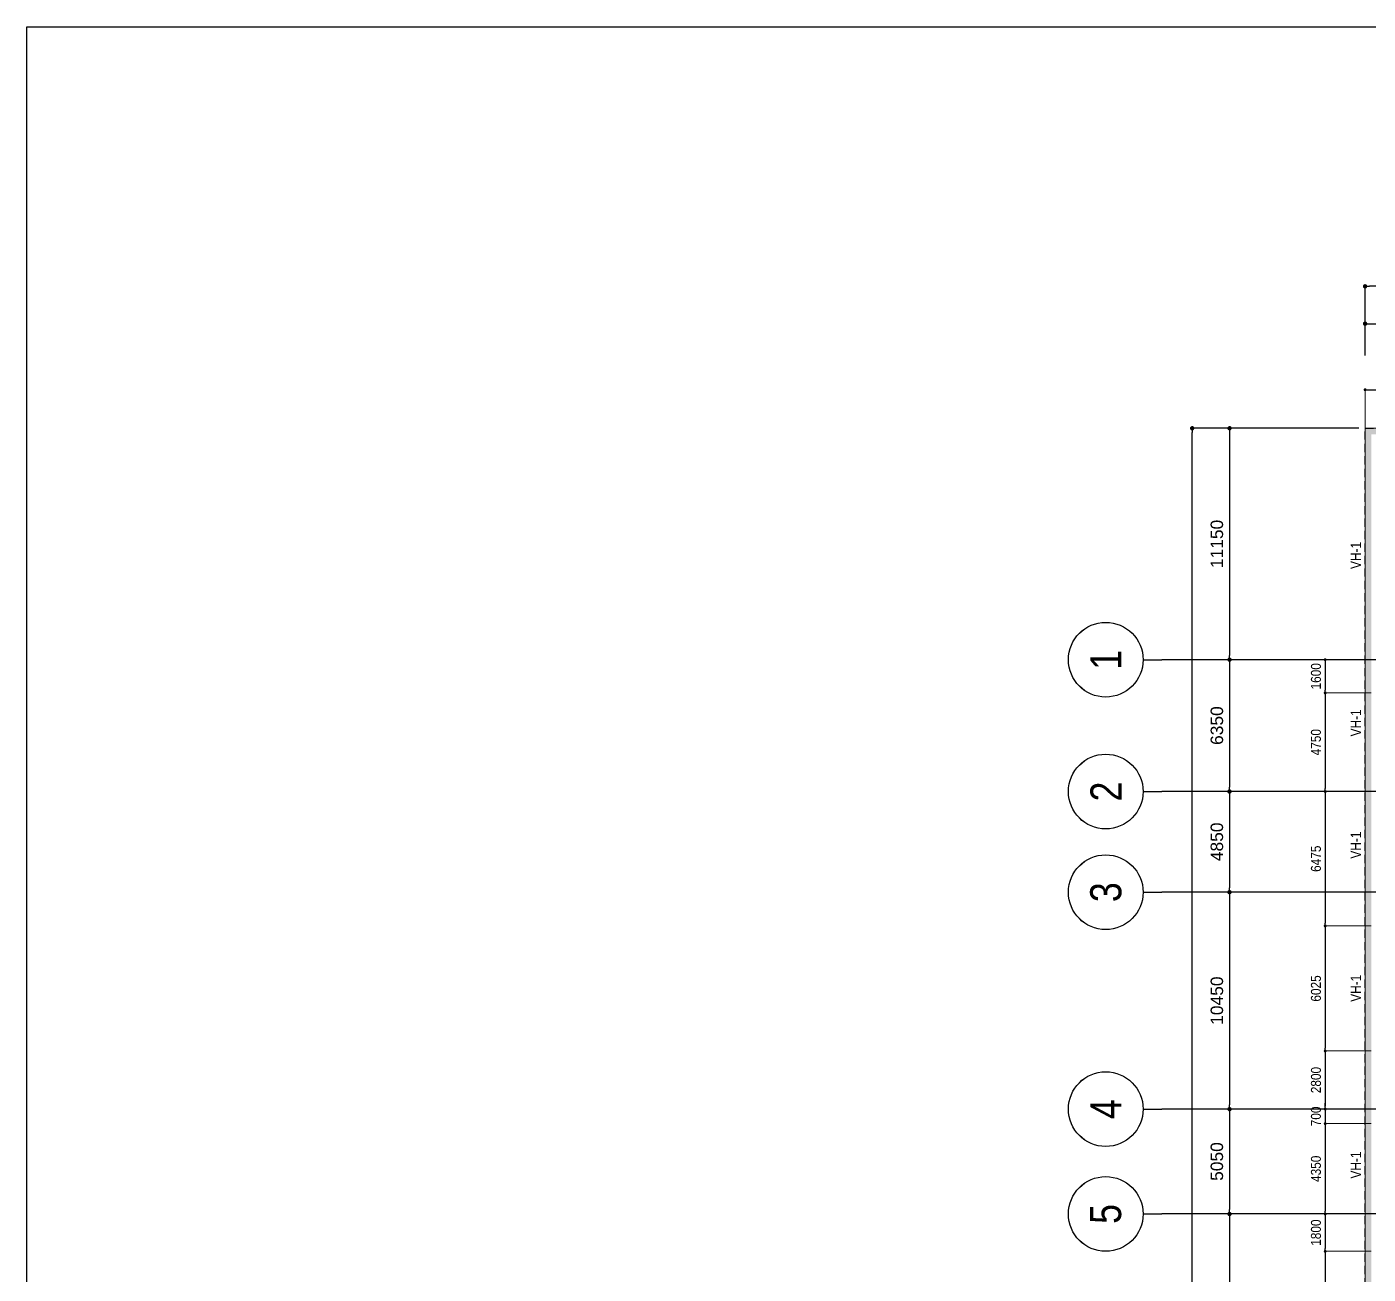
# Model space of a CAD drawing. Header units: millimetres. Extents: x 3718783 to 4027851, y 882487 to 1100782.
# Drawn here: x 3718783 to 3783429, y 1040695 to 1100782 of the extents above; entities that cross this region are included whole.
import ezdxf
from ezdxf.enums import TextEntityAlignment as Align

# ---------------------------------------------------------------- set-up
doc = ezdxf.new("R2010")
doc.units = ezdxf.units.MM
doc.header["$LTSCALE"] = 200
doc.header["$MEASUREMENT"] = 0
for name, pattern in [('CHG_XX_Cot_Ham 1$0$MB_Luoi truc$0$HTT Hidden 21', [3, 2, -1]), ('CHG_XX_Luoi truc$0$MB_Luoi truc$0$Center101', [13, 10, -1, 1, -1]), ('HIDDEN', [0.375, 0.25, -0.125])]:
    doc.linetypes.add(name, pattern=pattern)
doc.layers.get('Defpoints').update_dxf_attribs({"color": 14, "lineweight": 0})
for name, color, linetype, lineweight in [('CHG_XX_Cot_Ham 1$0$Ap0302_PC', 150, 'Continuous', 9), ('CHG_XX_Cot_Ham 1$0$Ap0311_H', 8, 'Continuous', 15), ('CHG_XX_Cot_Ham 1$0$MB_Luoi truc$0$Dim 300', 1, 'Continuous', 5), ('CHG_XX_Damsan_Ham 1$0$DBAO', 3, 'Continuous', 13), ('CHG_XX_Damsan_Ham 1$0$DGIONG', 4, 'Continuous', 13), ('Dim 200', 1, 'Continuous', 5), ('DMo', 254, 'HIDDEN', 9), ('MB_Luoi truc$0$Dim 300', 1, 'Continuous', 5)]:
    doc.layers.add(name, color=color, linetype=linetype, lineweight=lineweight)
for name, color, linetype in [('CHG_XX_Cot_Ham 1$0$MB_Cot ham$0$Concrete Line', 6, 'Continuous'), ('CHG_XX_Cot_Ham 1$0$mb_cot tang 1-3$0$Concrete Line', 6, 'Continuous'), ('CHG_XX_Luoi truc$0$Grid', 34, 'Continuous'), ('CHG_XX_Luoi truc$0$Grid Line', 251, 'CHG_XX_Luoi truc$0$MB_Luoi truc$0$Center101'), ('mb_cot tang 1-3$0$Concrete Line', 6, 'Continuous'), ('TEXT P X', 1, 'Continuous')]:
    doc.layers.add(name, color=color, linetype=linetype)
doc.styles.add('CHG_XX_Cot_Ham 1$0$MB_Luoi truc$0$Arial_C', font='arial.ttf')
doc.styles.add('CHG_XX_Luoi truc$0$MB_Luoi truc$0$Grid A-F$0$VNI-HelveCB', font='VHELVCB_0.TTF')
doc.styles.add('MB_Luoi truc$0$Arial_C', font='arial.ttf', dxfattribs={"width": 0.85})
doc.styles.add('TTP-HelCon', font='VHELVCN_0.TTF')
doc.dimstyles.new('200', dxfattribs={"dimscale": 200, "dimtxt": 2.4, "dimasz": 0.7, "dimexe": 0.0003, "dimexo": 0, "dimgap": 1, "dimtad": 1, "dimdec": 0, "dimzin": 12, "dimdsep": 46, "dimtxsty": 'MB_Luoi truc$0$Arial_C', "dimblk": 'MB_Luoi truc$0$_Dot', "dimcen": 0.5, "dimclrd": 256, "dimclre": 8, "dimclrt": 1, "dimadec": 0, "dimazin": 0, "dimtfac": 1, "dimtdec": 0, "dimtix": 1, "dimtmove": 2, "dimatfit": 3, "dimldrblk": 'MB_Luoi truc$0$HTT Arrow 30', "dimfxl": 1, "dimtolj": 1, "dimtzin": 0, "dimlwe": -1, "dimarcsym": 0})
doc.dimstyles.new('CHG_XX_Cot_Ham 1$0$MB_Luoi truc$0$Dim 300 (A1-A2)', dxfattribs={"dimscale": 300, "dimtxt": 2, "dimasz": 0.7, "dimexe": 0, "dimexo": 1, "dimgap": 1, "dimtad": 1, "dimdec": 0, "dimzin": 12, "dimdsep": 46, "dimtxsty": 'CHG_XX_Cot_Ham 1$0$MB_Luoi truc$0$Arial_C', "dimblk": 'CHG_XX_Cot_Ham 1$0$MB_Luoi truc$0$_Dot', "dimcen": 1, "dimclrd": 256, "dimclre": 256, "dimclrt": 3, "dimadec": 0, "dimazin": 0, "dimtfac": 1, "dimtdec": 0, "dimtix": 1, "dimtmove": 2, "dimatfit": 3, "dimldrblk": 'CHG_XX_Cot_Ham 1$0$MB_Luoi truc$0$HTT Arrow 30', "dimfxl": 1, "dimtolj": 1, "dimtzin": 0, "dimarcsym": 0})

# ---------------------------------------------------------------- blocks, each defined once
blk = doc.blocks.new('*U403')
at = {"layer": 'CHG_XX_Luoi truc$0$Grid', "lineweight": -2}
blk.add_line((0, 441), (0, 438), dxfattribs=at)
blk.add_circle((0, 447), 6, dxfattribs=at)
at = {"layer": 'CHG_XX_Luoi truc$0$Grid Line'}
blk.add_line((0, 0), (0, 438), dxfattribs=at)
at = {"layer": 'CHG_XX_Luoi truc$0$Grid', "lineweight": -2, "style": 'CHG_XX_Luoi truc$0$MB_Luoi truc$0$Grid A-F$0$VNI-HelveCB'}
for tag, p in [('GRIDSUB', (0, 447)), ('GRID', (0, -9))]:
    blk.add_attdef(tag, text='', height=5, dxfattribs=at).set_placement(p, align=Align.MIDDLE)
blk = doc.blocks.new('CHG_XX_Luoi truc')
at = {"layer": 'CHG_XX_Luoi truc$0$Grid'}
ref = blk.add_blockref('*U403', (110703, 152250), dxfattribs=dict(at, xscale=300.0000000000013, yscale=300.0000000000013, zscale=300.0000000000013, rotation=90))
ref.add_attrib('GRIDSUB', '1', dxfattribs={"lineweight": -2, "height": 1500, "rotation": 90, "style": 'CHG_XX_Luoi truc$0$MB_Luoi truc$0$Grid A-F$0$VNI-HelveCB'}).set_placement((-23397, 152250), align=Align.MIDDLE)
ref = blk.add_blockref('*U403', (110703, 145900), dxfattribs=dict(at, xscale=300.0000000000013, yscale=300.0000000000013, zscale=300.0000000000013, rotation=90))
ref.add_attrib('GRIDSUB', '2', dxfattribs={"lineweight": -2, "height": 1500, "rotation": 90, "style": 'CHG_XX_Luoi truc$0$MB_Luoi truc$0$Grid A-F$0$VNI-HelveCB'}).set_placement((-23397, 145900), align=Align.MIDDLE)
ref = blk.add_blockref('*U403', (110703, 141050), dxfattribs=dict(at, xscale=300.0000000000013, yscale=300.0000000000013, zscale=300.0000000000013, rotation=90))
ref.add_attrib('GRIDSUB', '3', dxfattribs={"lineweight": -2, "height": 1500, "rotation": 90, "style": 'CHG_XX_Luoi truc$0$MB_Luoi truc$0$Grid A-F$0$VNI-HelveCB'}).set_placement((-23397, 141050), align=Align.MIDDLE)
ref = blk.add_blockref('*U403', (110703, 130600), dxfattribs=dict(at, xscale=300.0000000000013, yscale=300.0000000000013, zscale=300.0000000000013, rotation=90))
ref.add_attrib('GRIDSUB', '4', dxfattribs={"lineweight": -2, "height": 1500, "rotation": 90, "style": 'CHG_XX_Luoi truc$0$MB_Luoi truc$0$Grid A-F$0$VNI-HelveCB'}).set_placement((-23397, 130600), align=Align.MIDDLE)
ref = blk.add_blockref('*U403', (110703, 125550), dxfattribs=dict(at, xscale=300.0000000000013, yscale=300.0000000000013, zscale=300.0000000000013, rotation=90))
ref.add_attrib('GRIDSUB', '5', dxfattribs={"lineweight": -2, "height": 1500, "rotation": 90, "style": 'CHG_XX_Luoi truc$0$MB_Luoi truc$0$Grid A-F$0$VNI-HelveCB'}).set_placement((-23397, 125550), align=Align.MIDDLE)
blk = doc.blocks.new('CHG_XX_Cot_Ham 1$0$MB_Luoi truc$0$_Dot')
at = {"color": 0, "linetype": 'ByBlock', "lineweight": -2}
blk.add_line((-0.5, 0), (-1, 0), dxfattribs=at)
at = {"color": 0, "linetype": 'ByBlock', "const_width": 0.5}
blk.add_lwpolyline([(-0.25, 0, 1), (0.25, 0, 1)], format="xyb", close=True, dxfattribs=at)
blk = doc.blocks.new('*D393')
at = {"layer": 'CHG_XX_Cot_Ham 1$0$MB_Luoi truc$0$Dim 300', "lineweight": -2, "transparency": 16777216}
for p, q in [((-10900, 166908), (-10900, 168437)), ((-10690, 168437), (-210, 168437)), ((0, 166908), (0, 168437))]:
    blk.add_line(p, q, dxfattribs=at)
at = {"layer": 'Defpoints', "color": 0, "transparency": 16777216}
for p in [(0, 168437), (-10900, 166608), (0, 166608)]:
    blk.add_point(p, dxfattribs=at)
at = {"layer": 'CHG_XX_Cot_Ham 1$0$MB_Luoi truc$0$Dim 300', "lineweight": -2, "transparency": 16777216, "xscale": 210, "yscale": 210, "zscale": 210, "rotation": 180}
blk.add_blockref('CHG_XX_Cot_Ham 1$0$MB_Luoi truc$0$_Dot', (-10900, 168437), dxfattribs=at)
at = {"layer": 'CHG_XX_Cot_Ham 1$0$MB_Luoi truc$0$Dim 300', "lineweight": -2, "transparency": 16777216, "xscale": 210, "yscale": 210, "zscale": 210}
blk.add_blockref('CHG_XX_Cot_Ham 1$0$MB_Luoi truc$0$_Dot', (0, 168437), dxfattribs=at)
at = {"layer": 'CHG_XX_Cot_Ham 1$0$MB_Luoi truc$0$Dim 300', "color": 3, "transparency": 16777216, "insert": (-5450, 169043), "char_height": 600, "attachment_point": 5, "style": 'CHG_XX_Cot_Ham 1$0$MB_Luoi truc$0$Arial_C'}
blk.add_mtext('\\A1;10900', dxfattribs=at)
blk = doc.blocks.new('CHG_XX_Cot_Ham 1$0$MB_Luoi truc$0$HTT Arrow 30')
blk.add_hatch(color=256).paths.add_polyline_path([(-2.5, 0.375), (-2.5, -0.375), (0, 0)])
at = {"color": 0, "linetype": 'ByBlock', "lineweight": -2}
for p, q in [((0, 0), (-2.5, 0.375)), ((-2.5, -0.375), (-2.5, 0.375)), ((0, 0), (-2.5, -0.375))]:
    blk.add_line(p, q, dxfattribs=at)
blk = doc.blocks.new('*D370')
at = {"layer": 'CHG_XX_Cot_Ham 1$0$MB_Luoi truc$0$Dim 300', "lineweight": -2, "transparency": 16777216}
for p, q in [((-10900, 166908), (-10900, 170237)), ((105840, 170237), (-10690, 170237)), ((106050, 166908), (106050, 170237))]:
    blk.add_line(p, q, dxfattribs=at)
at = {"layer": 'Defpoints', "color": 0, "transparency": 16777216}
for p in [(-10900, 170237), (-10900, 166608), (106050, 166608)]:
    blk.add_point(p, dxfattribs=at)
at = {"layer": 'CHG_XX_Cot_Ham 1$0$MB_Luoi truc$0$Dim 300', "lineweight": -2, "transparency": 16777216, "xscale": 210, "yscale": 210, "zscale": 210, "rotation": 180}
blk.add_blockref('CHG_XX_Cot_Ham 1$0$MB_Luoi truc$0$_Dot', (-10900, 170237), dxfattribs=at)
at = {"layer": 'CHG_XX_Cot_Ham 1$0$MB_Luoi truc$0$Dim 300', "lineweight": -2, "transparency": 16777216, "xscale": 210, "yscale": 210, "zscale": 210}
blk.add_blockref('CHG_XX_Cot_Ham 1$0$MB_Luoi truc$0$_Dot', (106050, 170237), dxfattribs=at)
at = {"layer": 'CHG_XX_Cot_Ham 1$0$MB_Luoi truc$0$Dim 300', "color": 3, "transparency": 16777216, "insert": (47575, 170843), "char_height": 600, "attachment_point": 5, "style": 'CHG_XX_Cot_Ham 1$0$MB_Luoi truc$0$Arial_C'}
blk.add_mtext('\\A1;116950', dxfattribs=at)
blk = doc.blocks.new('*D371')
at = {"layer": 'CHG_XX_Cot_Ham 1$0$MB_Luoi truc$0$Dim 300', "lineweight": -2, "transparency": 16777216}
for p, q in [((-11200, 163400), (-17432, 163400)), ((-17432, 163190), (-17432, 152460)), ((-11200, 152250), (-17432, 152250))]:
    blk.add_line(p, q, dxfattribs=at)
at = {"layer": 'Defpoints', "color": 0, "transparency": 16777216}
for p in [(-10900, 163400), (-17432, 152250), (-10900, 152250)]:
    blk.add_point(p, dxfattribs=at)
at = {"layer": 'CHG_XX_Cot_Ham 1$0$MB_Luoi truc$0$Dim 300', "lineweight": -2, "transparency": 16777216, "xscale": 210, "yscale": 210, "zscale": 210}
for p, rotation in [((-17432, 163400), 90), ((-17432, 152250), 270)]:
    blk.add_blockref('CHG_XX_Cot_Ham 1$0$MB_Luoi truc$0$_Dot', p, dxfattribs=dict(at, rotation=rotation))
at = {"layer": 'CHG_XX_Cot_Ham 1$0$MB_Luoi truc$0$Dim 300', "color": 3, "transparency": 16777216, "insert": (-18039, 157825), "char_height": 600, "attachment_point": 5, "rotation": 90, "style": 'CHG_XX_Cot_Ham 1$0$MB_Luoi truc$0$Arial_C'}
blk.add_mtext('\\A1;11150', dxfattribs=at)
blk = doc.blocks.new('*D372')
at = {"layer": 'CHG_XX_Cot_Ham 1$0$MB_Luoi truc$0$Dim 300', "lineweight": -2, "transparency": 16777216}
for p, q in [((-11200, 152250), (-17432, 152250)), ((-17432, 152040), (-17432, 146110)), ((-11200, 145900), (-17432, 145900))]:
    blk.add_line(p, q, dxfattribs=at)
at = {"layer": 'Defpoints', "color": 0, "transparency": 16777216}
for p in [(-10900, 152250), (-17432, 145900), (-10900, 145900)]:
    blk.add_point(p, dxfattribs=at)
at = {"layer": 'CHG_XX_Cot_Ham 1$0$MB_Luoi truc$0$Dim 300', "lineweight": -2, "transparency": 16777216, "xscale": 210, "yscale": 210, "zscale": 210}
for p, rotation in [((-17432, 152250), 90), ((-17432, 145900), 270)]:
    blk.add_blockref('CHG_XX_Cot_Ham 1$0$MB_Luoi truc$0$_Dot', p, dxfattribs=dict(at, rotation=rotation))
at = {"layer": 'CHG_XX_Cot_Ham 1$0$MB_Luoi truc$0$Dim 300', "color": 3, "transparency": 16777216, "insert": (-18039, 149075), "char_height": 600, "attachment_point": 5, "rotation": 90, "style": 'CHG_XX_Cot_Ham 1$0$MB_Luoi truc$0$Arial_C'}
blk.add_mtext('\\A1;6350', dxfattribs=at)
blk = doc.blocks.new('*D373')
at = {"layer": 'CHG_XX_Cot_Ham 1$0$MB_Luoi truc$0$Dim 300', "lineweight": -2, "transparency": 16777216}
for p, q in [((-11200, 145900), (-17432, 145900)), ((-17432, 145690), (-17432, 141260)), ((-11200, 141050), (-17432, 141050))]:
    blk.add_line(p, q, dxfattribs=at)
at = {"layer": 'Defpoints', "color": 0, "transparency": 16777216}
for p in [(-10900, 145900), (-17432, 141050), (-10900, 141050)]:
    blk.add_point(p, dxfattribs=at)
at = {"layer": 'CHG_XX_Cot_Ham 1$0$MB_Luoi truc$0$Dim 300', "lineweight": -2, "transparency": 16777216, "xscale": 210, "yscale": 210, "zscale": 210}
for p, rotation in [((-17432, 145900), 90), ((-17432, 141050), 270)]:
    blk.add_blockref('CHG_XX_Cot_Ham 1$0$MB_Luoi truc$0$_Dot', p, dxfattribs=dict(at, rotation=rotation))
at = {"layer": 'CHG_XX_Cot_Ham 1$0$MB_Luoi truc$0$Dim 300', "color": 3, "transparency": 16777216, "insert": (-18039, 143475), "char_height": 600, "attachment_point": 5, "rotation": 90, "style": 'CHG_XX_Cot_Ham 1$0$MB_Luoi truc$0$Arial_C'}
blk.add_mtext('\\A1;4850', dxfattribs=at)
blk = doc.blocks.new('*D374')
at = {"layer": 'CHG_XX_Cot_Ham 1$0$MB_Luoi truc$0$Dim 300', "lineweight": -2, "transparency": 16777216}
for p, q in [((-11200, 141050), (-17432, 141050)), ((-17432, 140840), (-17432, 130810)), ((-11200, 130600), (-17432, 130600))]:
    blk.add_line(p, q, dxfattribs=at)
at = {"layer": 'Defpoints', "color": 0, "transparency": 16777216}
for p in [(-10900, 141050), (-17432, 130600), (-10900, 130600)]:
    blk.add_point(p, dxfattribs=at)
at = {"layer": 'CHG_XX_Cot_Ham 1$0$MB_Luoi truc$0$Dim 300', "lineweight": -2, "transparency": 16777216, "xscale": 210, "yscale": 210, "zscale": 210}
for p, rotation in [((-17432, 141050), 90), ((-17432, 130600), 270)]:
    blk.add_blockref('CHG_XX_Cot_Ham 1$0$MB_Luoi truc$0$_Dot', p, dxfattribs=dict(at, rotation=rotation))
at = {"layer": 'CHG_XX_Cot_Ham 1$0$MB_Luoi truc$0$Dim 300', "color": 3, "transparency": 16777216, "insert": (-18039, 135825), "char_height": 600, "attachment_point": 5, "rotation": 90, "style": 'CHG_XX_Cot_Ham 1$0$MB_Luoi truc$0$Arial_C'}
blk.add_mtext('\\A1;10450', dxfattribs=at)
blk = doc.blocks.new('*D375')
at = {"layer": 'CHG_XX_Cot_Ham 1$0$MB_Luoi truc$0$Dim 300', "lineweight": -2, "transparency": 16777216}
for p, q in [((-11200, 130600), (-17432, 130600)), ((-17432, 130390), (-17432, 125760)), ((-11200, 125550), (-17432, 125550))]:
    blk.add_line(p, q, dxfattribs=at)
at = {"layer": 'Defpoints', "color": 0, "transparency": 16777216}
for p in [(-10900, 130600), (-17432, 125550), (-10900, 125550)]:
    blk.add_point(p, dxfattribs=at)
at = {"layer": 'CHG_XX_Cot_Ham 1$0$MB_Luoi truc$0$Dim 300', "lineweight": -2, "transparency": 16777216, "xscale": 210, "yscale": 210, "zscale": 210}
for p, rotation in [((-17432, 130600), 90), ((-17432, 125550), 270)]:
    blk.add_blockref('CHG_XX_Cot_Ham 1$0$MB_Luoi truc$0$_Dot', p, dxfattribs=dict(at, rotation=rotation))
at = {"layer": 'CHG_XX_Cot_Ham 1$0$MB_Luoi truc$0$Dim 300', "color": 3, "transparency": 16777216, "insert": (-18039, 128075), "char_height": 600, "attachment_point": 5, "rotation": 90, "style": 'CHG_XX_Cot_Ham 1$0$MB_Luoi truc$0$Arial_C'}
blk.add_mtext('\\A1;5050', dxfattribs=at)
blk = doc.blocks.new('*D376')
at = {"layer": 'CHG_XX_Cot_Ham 1$0$MB_Luoi truc$0$Dim 300', "lineweight": -2, "transparency": 16777216}
for p, q in [((-11200, 125550), (-17432, 125550)), ((-17432, 125340), (-17432, 116360)), ((-11200, 116150), (-17432, 116150))]:
    blk.add_line(p, q, dxfattribs=at)
at = {"layer": 'Defpoints', "color": 0, "transparency": 16777216}
for p in [(-10900, 125550), (-17432, 116150), (-10900, 116150)]:
    blk.add_point(p, dxfattribs=at)
at = {"layer": 'CHG_XX_Cot_Ham 1$0$MB_Luoi truc$0$Dim 300', "lineweight": -2, "transparency": 16777216, "xscale": 210, "yscale": 210, "zscale": 210}
for p, rotation in [((-17432, 125550), 90), ((-17432, 116150), 270)]:
    blk.add_blockref('CHG_XX_Cot_Ham 1$0$MB_Luoi truc$0$_Dot', p, dxfattribs=dict(at, rotation=rotation))
at = {"layer": 'CHG_XX_Cot_Ham 1$0$MB_Luoi truc$0$Dim 300', "color": 3, "transparency": 16777216, "insert": (-18039, 120850), "char_height": 600, "attachment_point": 5, "rotation": 90, "style": 'CHG_XX_Cot_Ham 1$0$MB_Luoi truc$0$Arial_C'}
blk.add_mtext('\\A1;9400', dxfattribs=at)
blk = doc.blocks.new('*D391')
at = {"layer": 'CHG_XX_Cot_Ham 1$0$MB_Luoi truc$0$Dim 300', "lineweight": -2, "transparency": 16777216}
for p, q in [((-11200, 163400), (-19232, 163400)), ((-19232, -8790), (-19232, 163190)), ((-11200, -9000), (-19232, -9000))]:
    blk.add_line(p, q, dxfattribs=at)
at = {"layer": 'Defpoints', "color": 0, "transparency": 16777216}
for p in [(-19232, 163400), (-10900, 163400), (-10900, -9000)]:
    blk.add_point(p, dxfattribs=at)
at = {"layer": 'CHG_XX_Cot_Ham 1$0$MB_Luoi truc$0$Dim 300', "lineweight": -2, "transparency": 16777216, "xscale": 210, "yscale": 210, "zscale": 210}
for p, rotation in [((-19232, 163400), 90), ((-19232, -9000), 270)]:
    blk.add_blockref('CHG_XX_Cot_Ham 1$0$MB_Luoi truc$0$_Dot', p, dxfattribs=dict(at, rotation=rotation))
at = {"layer": 'CHG_XX_Cot_Ham 1$0$MB_Luoi truc$0$Dim 300', "color": 3, "transparency": 16777216, "insert": (-19839, 77200), "char_height": 600, "attachment_point": 5, "rotation": 90, "style": 'CHG_XX_Cot_Ham 1$0$MB_Luoi truc$0$Arial_C'}
blk.add_mtext('\\A1;172400', dxfattribs=at)
blk = doc.blocks.new('MB_Luoi truc$0$_Dot')
at = {"color": 0, "linetype": 'ByBlock', "lineweight": -2}
blk.add_line((-0.5, 0), (-1, 0), dxfattribs=at)
at = {"color": 0, "linetype": 'ByBlock', "const_width": 0.5}
blk.add_lwpolyline([(-0.25, 0, 1), (0.25, 0, 1)], format="xyb", close=True, dxfattribs=at)
blk = doc.blocks.new('*D44')
at = {"layer": 'Defpoints', "color": 0, "transparency": 16777216}
for p in [(3790654, 1083301), (3783279, 1081446), (3790654, 1081146)]:
    blk.add_point(p, dxfattribs=at)
at = {"layer": 'MB_Luoi truc$0$Dim 300', "color": 8, "transparency": 16777216}
for p, q in [((3783279, 1081446), (3783279, 1083301)), ((3790654, 1081146), (3790654, 1083301))]:
    blk.add_line(p, q, dxfattribs=at)
at = {"layer": 'MB_Luoi truc$0$Dim 300', "lineweight": -2, "transparency": 16777216}
blk.add_line((3783419, 1083301), (3790514, 1083301), dxfattribs=at)
at = {"layer": 'MB_Luoi truc$0$Dim 300', "lineweight": -2, "transparency": 16777216, "xscale": 140, "yscale": 140, "zscale": 140, "rotation": 180}
blk.add_blockref('MB_Luoi truc$0$_Dot', (3783279, 1083301), dxfattribs=at)
at = {"layer": 'MB_Luoi truc$0$Dim 300', "lineweight": -2, "transparency": 16777216, "xscale": 140, "yscale": 140, "zscale": 140}
blk.add_blockref('MB_Luoi truc$0$_Dot', (3790654, 1083301), dxfattribs=at)
at = {"layer": 'MB_Luoi truc$0$Dim 300', "color": 1, "transparency": 16777216, "insert": (3786966, 1083746), "char_height": 480, "attachment_point": 5, "style": 'MB_Luoi truc$0$Arial_C'}
blk.add_mtext('\\A1;7375', dxfattribs=at)
blk = doc.blocks.new('MB_Luoi truc$0$HTT Arrow 30')
blk.add_hatch(color=256).paths.add_polyline_path([(-2.5, 0.375), (-2.5, -0.375), (0, 0)])
at = {"color": 0, "linetype": 'ByBlock', "lineweight": -2}
for p, q in [((0, 0), (-2.5, 0.375)), ((-2.5, -0.375), (-2.5, 0.375)), ((0, 0), (-2.5, -0.375))]:
    blk.add_line(p, q, dxfattribs=at)
blk = doc.blocks.new('*D159')
at = {"layer": 'Defpoints', "color": 0, "transparency": 16777216}
for p in [(3783279, 1070296), (3781358, 1068696), (3783579, 1068696)]:
    blk.add_point(p, dxfattribs=at)
at = {"layer": 'Dim 200', "color": 8, "transparency": 16777216}
for p, q in [((3783279, 1070296), (3781358, 1070296)), ((3783579, 1068696), (3781358, 1068696))]:
    blk.add_line(p, q, dxfattribs=at)
at = {"layer": 'Dim 200', "lineweight": -2, "transparency": 16777216}
blk.add_line((3781358, 1070156), (3781358, 1068836), dxfattribs=at)
at = {"layer": 'Dim 200', "lineweight": -2, "transparency": 16777216, "xscale": 140, "yscale": 140, "zscale": 140}
for p, rotation in [((3781358, 1070296), 90), ((3781358, 1068696), 270)]:
    blk.add_blockref('MB_Luoi truc$0$_Dot', p, dxfattribs=dict(at, rotation=rotation))
at = {"layer": 'Dim 200', "color": 1, "transparency": 16777216, "insert": (3780913, 1069496), "char_height": 480, "attachment_point": 5, "rotation": 90, "style": 'MB_Luoi truc$0$Arial_C'}
blk.add_mtext('\\A1;1600', dxfattribs=at)
blk = doc.blocks.new('*D160')
at = {"layer": 'Defpoints', "color": 0, "transparency": 16777216}
for p in [(3783579, 1068696), (3781358, 1063946), (3783279, 1063946)]:
    blk.add_point(p, dxfattribs=at)
at = {"layer": 'Dim 200', "color": 8, "transparency": 16777216}
for p, q in [((3783579, 1068696), (3781358, 1068696)), ((3783279, 1063946), (3781358, 1063946))]:
    blk.add_line(p, q, dxfattribs=at)
at = {"layer": 'Dim 200', "lineweight": -2, "transparency": 16777216}
blk.add_line((3781358, 1068556), (3781358, 1064086), dxfattribs=at)
at = {"layer": 'Dim 200', "lineweight": -2, "transparency": 16777216, "xscale": 140, "yscale": 140, "zscale": 140}
for p, rotation in [((3781358, 1068696), 90), ((3781358, 1063946), 270)]:
    blk.add_blockref('MB_Luoi truc$0$_Dot', p, dxfattribs=dict(at, rotation=rotation))
at = {"layer": 'Dim 200', "color": 1, "transparency": 16777216, "insert": (3780913, 1066321), "char_height": 480, "attachment_point": 5, "rotation": 90, "style": 'MB_Luoi truc$0$Arial_C'}
blk.add_mtext('\\A1;4750', dxfattribs=at)
blk = doc.blocks.new('*D161')
at = {"layer": 'Defpoints', "color": 0, "transparency": 16777216}
for p in [(3783279, 1063946), (3781358, 1057471), (3783579, 1057471)]:
    blk.add_point(p, dxfattribs=at)
at = {"layer": 'Dim 200', "color": 8, "transparency": 16777216}
for p, q in [((3783279, 1063946), (3781358, 1063946)), ((3783579, 1057471), (3781358, 1057471))]:
    blk.add_line(p, q, dxfattribs=at)
at = {"layer": 'Dim 200', "lineweight": -2, "transparency": 16777216}
blk.add_line((3781358, 1063806), (3781358, 1057611), dxfattribs=at)
at = {"layer": 'Dim 200', "lineweight": -2, "transparency": 16777216, "xscale": 140, "yscale": 140, "zscale": 140}
for p, rotation in [((3781358, 1063946), 90), ((3781358, 1057471), 270)]:
    blk.add_blockref('MB_Luoi truc$0$_Dot', p, dxfattribs=dict(at, rotation=rotation))
at = {"layer": 'Dim 200', "color": 1, "transparency": 16777216, "insert": (3780913, 1060708), "char_height": 480, "attachment_point": 5, "rotation": 90, "style": 'MB_Luoi truc$0$Arial_C'}
blk.add_mtext('\\A1;6475', dxfattribs=at)
blk = doc.blocks.new('*D162')
at = {"layer": 'Defpoints', "color": 0, "transparency": 16777216}
for p in [(3783579, 1057471), (3781358, 1051446), (3783579, 1051446)]:
    blk.add_point(p, dxfattribs=at)
at = {"layer": 'Dim 200', "color": 8, "transparency": 16777216}
for p, q in [((3783579, 1057471), (3781358, 1057471)), ((3783579, 1051446), (3781358, 1051446))]:
    blk.add_line(p, q, dxfattribs=at)
at = {"layer": 'Dim 200', "lineweight": -2, "transparency": 16777216}
blk.add_line((3781358, 1057331), (3781358, 1051586), dxfattribs=at)
at = {"layer": 'Dim 200', "lineweight": -2, "transparency": 16777216, "xscale": 140, "yscale": 140, "zscale": 140}
for p, rotation in [((3781358, 1057471), 90), ((3781358, 1051446), 270)]:
    blk.add_blockref('MB_Luoi truc$0$_Dot', p, dxfattribs=dict(at, rotation=rotation))
at = {"layer": 'Dim 200', "color": 1, "transparency": 16777216, "insert": (3780913, 1054458), "char_height": 480, "attachment_point": 5, "rotation": 90, "style": 'MB_Luoi truc$0$Arial_C'}
blk.add_mtext('\\A1;6025', dxfattribs=at)
blk = doc.blocks.new('*D163')
at = {"layer": 'Defpoints', "color": 0, "transparency": 16777216}
for p in [(3783579, 1051446), (3781358, 1048646), (3783579, 1048646)]:
    blk.add_point(p, dxfattribs=at)
at = {"layer": 'Dim 200', "color": 8, "transparency": 16777216}
for p, q in [((3783579, 1051446), (3781358, 1051446)), ((3783579, 1048646), (3781358, 1048646))]:
    blk.add_line(p, q, dxfattribs=at)
at = {"layer": 'Dim 200', "lineweight": -2, "transparency": 16777216}
blk.add_line((3781358, 1051306), (3781358, 1048786), dxfattribs=at)
at = {"layer": 'Dim 200', "lineweight": -2, "transparency": 16777216, "xscale": 140, "yscale": 140, "zscale": 140}
for p, rotation in [((3781358, 1051446), 90), ((3781358, 1048646), 270)]:
    blk.add_blockref('MB_Luoi truc$0$_Dot', p, dxfattribs=dict(at, rotation=rotation))
at = {"layer": 'Dim 200', "color": 1, "transparency": 16777216, "insert": (3780913, 1050046), "char_height": 480, "attachment_point": 5, "rotation": 90, "style": 'MB_Luoi truc$0$Arial_C'}
blk.add_mtext('\\A1;2800', dxfattribs=at)
blk = doc.blocks.new('*D164')
at = {"layer": 'Defpoints', "color": 0, "transparency": 16777216}
for p in [(3783579, 1048646), (3781358, 1047946), (3783579, 1047946)]:
    blk.add_point(p, dxfattribs=at)
at = {"layer": 'Dim 200', "lineweight": -2, "transparency": 16777216}
for p, q in [((3781358, 1048786), (3781358, 1048926)), ((3781358, 1048646), (3781358, 1047946)), ((3781358, 1047806), (3781358, 1047666))]:
    blk.add_line(p, q, dxfattribs=at)
at = {"layer": 'Dim 200', "color": 8, "transparency": 16777216}
for p, q in [((3783579, 1048646), (3781358, 1048646)), ((3783579, 1047946), (3781358, 1047946))]:
    blk.add_line(p, q, dxfattribs=at)
at = {"layer": 'Dim 200', "lineweight": -2, "transparency": 16777216, "xscale": 140, "yscale": 140, "zscale": 140}
for p, rotation in [((3781358, 1048646), 270), ((3781358, 1047946), 90)]:
    blk.add_blockref('MB_Luoi truc$0$_Dot', p, dxfattribs=dict(at, rotation=rotation))
at = {"layer": 'Dim 200', "color": 1, "transparency": 16777216, "insert": (3780913, 1048296), "char_height": 480, "attachment_point": 5, "rotation": 90, "style": 'MB_Luoi truc$0$Arial_C'}
blk.add_mtext('\\A1;700', dxfattribs=at)
blk = doc.blocks.new('*D165')
at = {"layer": 'Defpoints', "color": 0, "transparency": 16777216}
for p in [(3783579, 1047946), (3781358, 1043596), (3783579, 1043596)]:
    blk.add_point(p, dxfattribs=at)
at = {"layer": 'Dim 200', "color": 8, "transparency": 16777216}
for p, q in [((3783579, 1047946), (3781358, 1047946)), ((3783579, 1043596), (3781358, 1043596))]:
    blk.add_line(p, q, dxfattribs=at)
at = {"layer": 'Dim 200', "lineweight": -2, "transparency": 16777216}
blk.add_line((3781358, 1047806), (3781358, 1043736), dxfattribs=at)
at = {"layer": 'Dim 200', "lineweight": -2, "transparency": 16777216, "xscale": 140, "yscale": 140, "zscale": 140}
for p, rotation in [((3781358, 1047946), 90), ((3781358, 1043596), 270)]:
    blk.add_blockref('MB_Luoi truc$0$_Dot', p, dxfattribs=dict(at, rotation=rotation))
at = {"layer": 'Dim 200', "color": 1, "transparency": 16777216, "insert": (3780913, 1045771), "char_height": 480, "attachment_point": 5, "rotation": 90, "style": 'MB_Luoi truc$0$Arial_C'}
blk.add_mtext('\\A1;4350', dxfattribs=at)
blk = doc.blocks.new('*D166')
at = {"layer": 'Defpoints', "color": 0, "transparency": 16777216}
for p in [(3783579, 1043596), (3781358, 1041796), (3783579, 1041796)]:
    blk.add_point(p, dxfattribs=at)
at = {"layer": 'Dim 200', "color": 8, "transparency": 16777216}
for p, q in [((3783579, 1043596), (3781358, 1043596)), ((3783579, 1041796), (3781358, 1041796))]:
    blk.add_line(p, q, dxfattribs=at)
at = {"layer": 'Dim 200', "lineweight": -2, "transparency": 16777216}
blk.add_line((3781358, 1043456), (3781358, 1041936), dxfattribs=at)
at = {"layer": 'Dim 200', "lineweight": -2, "transparency": 16777216, "xscale": 140, "yscale": 140, "zscale": 140}
for p, rotation in [((3781358, 1043596), 90), ((3781358, 1041796), 270)]:
    blk.add_blockref('MB_Luoi truc$0$_Dot', p, dxfattribs=dict(at, rotation=rotation))
at = {"layer": 'Dim 200', "color": 1, "transparency": 16777216, "insert": (3780913, 1042696), "char_height": 480, "attachment_point": 5, "rotation": 90, "style": 'MB_Luoi truc$0$Arial_C'}
blk.add_mtext('\\A1;1800', dxfattribs=at)
blk = doc.blocks.new('*D167')
at = {"layer": 'Defpoints', "color": 0, "transparency": 16777216}
for p in [(3783579, 1041796), (3781358, 1035621), (3783579, 1035621)]:
    blk.add_point(p, dxfattribs=at)
at = {"layer": 'Dim 200', "color": 8, "transparency": 16777216}
for p, q in [((3783579, 1041796), (3781358, 1041796)), ((3783579, 1035621), (3781358, 1035621))]:
    blk.add_line(p, q, dxfattribs=at)
at = {"layer": 'Dim 200', "lineweight": -2, "transparency": 16777216}
blk.add_line((3781358, 1041656), (3781358, 1035761), dxfattribs=at)
at = {"layer": 'Dim 200', "lineweight": -2, "transparency": 16777216, "xscale": 140, "yscale": 140, "zscale": 140}
for p, rotation in [((3781358, 1041796), 90), ((3781358, 1035621), 270)]:
    blk.add_blockref('MB_Luoi truc$0$_Dot', p, dxfattribs=dict(at, rotation=rotation))
at = {"layer": 'Dim 200', "color": 1, "transparency": 16777216, "insert": (3780913, 1038708), "char_height": 480, "attachment_point": 5, "rotation": 90, "style": 'MB_Luoi truc$0$Arial_C'}
blk.add_mtext('\\A1;6175', dxfattribs=at)
blk = doc.blocks.new('CHG_XX_Cot_Ham 1')
at = {"layer": 'CHG_XX_Cot_Ham 1$0$Ap0311_H'}
h = blk.add_hatch(color=256, dxfattribs=at)
h.dxf.hatch_style = 1
h.paths.add_polyline_path([(99639.2, 163400), (-10900, 163400), (-10900, 85450), (-300, 85450), (-300, 84050), (32350, 84050), (32350, -9000), (103575.5, -9000), (106050, -6022), (106050, 158254.3)])
h.paths.add_polyline_path([(99533.7, 163100), (105750, 158110.4), (105750, 90450), (105650, 90450), (105650, 90450), (105750, 90450), (105750, 13850), (105750, 13825.9), (105750, -5913.6), (103434.7, -8700), (93600, -8700), (32650, -8700), (32650, 84350), (0, 84350), (0, 85750), (-10600, 85750), (-10600, 163100), (93600, 163100)], flags=16)
at = {"layer": 'CHG_XX_Cot_Ham 1$0$Ap0302_PC'}
blk.add_lwpolyline([(32350, 84050), (-300, 84050), (-300, 85450), (-10900, 85450), (-10900, 163400), (99639.2, 163400), (106050, 158254.3), (106050, -6022), (103575.5, -9000), (32350, -9000)], close=True, dxfattribs=at)
at = {"layer": 'CHG_XX_Cot_Ham 1$0$MB_Cot ham$0$Concrete Line', "linetype": 'CHG_XX_Cot_Ham 1$0$MB_Luoi truc$0$HTT Hidden 21'}
blk.add_lwpolyline([(99639.2, 163400), (106050, 158254.3), (106050, -6022), (103575.5, -9000), (32350, -9000), (32350, 84050), (-300, 84050), (-300, 85450), (-10900, 85450), (-10900, 163400)], close=True, dxfattribs=at)
at = {"layer": 'CHG_XX_Cot_Ham 1$0$mb_cot tang 1-3$0$Concrete Line'}
blk.add_blockref('CHG_XX_Luoi truc', (0, 0), dxfattribs=at)
at = {"layer": 'CHG_XX_Cot_Ham 1$0$MB_Luoi truc$0$Dim 300'}
for base, p1, p2, picture, middle in [((-10900, 170237), (106050, 166608.3), (-10900, 166608.3), '*D370', (47575, 170843.4)), ((0, 168437), (-10900, 166608.3), (0, 166608.3), '*D393', (-5450, 169043.4))]:
    dim = blk.add_linear_dim(base=base, p1=p1, p2=p2, dimstyle='CHG_XX_Cot_Ham 1$0$MB_Luoi truc$0$Dim 300 (A1-A2)', dxfattribs=at)
    dim.commit()
    dim.dimension.update_dxf_attribs({"geometry": picture, "text_midpoint": middle})
for base, p1, p2, picture, middle in [((-19232.2, 163400), (-10900, -9000), (-10900, 163400), '*D391', (-19838.5, 77200)), ((-17432.2, 152250), (-10900, 163400), (-10900, 152250), '*D371', (-18038.5, 157825)), ((-17432.2, 145900), (-10900, 152250), (-10900, 145900), '*D372', (-18038.7, 149075)), ((-17432.2, 141050), (-10900, 145900), (-10900, 141050), '*D373', (-18038.5, 143475)), ((-17432.2, 130600), (-10900, 141050), (-10900, 130600), '*D374', (-18038.5, 135825)), ((-17432.2, 125550), (-10900, 130600), (-10900, 125550), '*D375', (-18038.5, 128075)), ((-17432.2, 116150), (-10900, 125550), (-10900, 116150), '*D376', (-18038.5, 120850))]:
    dim = blk.add_linear_dim(base=base, p1=p1, p2=p2, angle=90, dimstyle='CHG_XX_Cot_Ham 1$0$MB_Luoi truc$0$Dim 300 (A1-A2)', dxfattribs=at)
    dim.commit()
    dim.dimension.update_dxf_attribs({"geometry": picture, "text_midpoint": middle})
blk = doc.blocks.new('CHG_XX_Damsan_Ham 1', base_point=(3089256, -609981))
at = {"layer": 'CHG_XX_Damsan_Ham 1$0$DBAO'}
blk.add_lwpolyline([(-10900, 85450), (-10900, 163400), (99639, 163400), (106050, 158250), (106050, -6022), (103576, -9000), (32350, -9000), (32350, 84050), (-300, 84050), (-300, 85450), (-10900, 85450)], dxfattribs=at)
at = {"layer": 'CHG_XX_Damsan_Ham 1$0$DGIONG'}
blk.add_blockref('CHG_XX_Cot_Ham 1', (0, 0), dxfattribs=at)

msp = doc.modelspace()

# ---------------------------------------------------------------- linework, layer by layer
at = {"layer": 'TEXT P X'}
msp.add_lwpolyline([(3718783.10303, 1100782.32974), (4027850.60312, 1100782.32974), (4027850.60312, 882487.32968), (3718783.10303, 882487.32968)], close=True, dxfattribs=at)

# ---------------------------------------------------------------- block references
at = {"layer": 'DMo'}
msp.add_blockref('CHG_XX_Damsan_Ham 1', (6883434.59583, 308064.69934), dxfattribs=at)
at = {"layer": 'mb_cot tang 1-3$0$Concrete Line'}
msp.add_blockref('CHG_XX_Cot_Ham 1', (3794178.65102, 918045.71079), dxfattribs=at)
msp.add_blockref('CHG_XX_Cot_Ham 1', (3794178.65102, 918045.71079), dxfattribs=at)

# ---------------------------------------------------------------- texts
at = {"layer": 'TEXT P X', "style": 'TTP-HelCon'}
for p in [(3783086.00222, 1074665.74356), (3783086.00222, 1066601.37106), (3783086.00222, 1060712.17006), (3783086.00222, 1053816.13256), (3783086.00222, 1045301.64456)]:
    msp.add_text('VH-1', height=500, rotation=90, dxfattribs=at).set_placement(p)

# ---------------------------------------------------------------- dimensions: what is measured, and where the dimension line sits
at = {"layer": 'Dim 200'}
for base, p1, p2, picture, middle in [((3781358.4335, 1068695.7108), (3783278.65102, 1070295.71079), (3783578.64745, 1068695.7108), '*D159', (3780913.35847, 1069495.71079)), ((3781358.4335, 1063945.71079), (3783578.64745, 1068695.7108), (3783278.65102, 1063945.71079), '*D160', (3780913.35847, 1066320.71079)), ((3781358.4335, 1057470.7108), (3783278.65102, 1063945.71079), (3783578.64745, 1057470.7108), '*D161', (3780913.35847, 1060708.21079)), ((3781358.4335, 1051445.7108), (3783578.64745, 1057470.7108), (3783578.64745, 1051445.7108), '*D162', (3780913.35847, 1054458.2108)), ((3781358.4335, 1048645.71079), (3783578.64745, 1051445.7108), (3783578.65102, 1048645.71079), '*D163', (3780913.35847, 1050045.71079)), ((3781358.4335, 1047945.7108), (3783578.65102, 1048645.71079), (3783578.64745, 1047945.7108), '*D164', (3780913.35847, 1048295.71079)), ((3781358.4335, 1043595.71079), (3783578.64745, 1047945.7108), (3783578.65102, 1043595.71079), '*D165', (3780913.19476, 1045770.71079)), ((3781358.4335, 1041795.7108), (3783578.65102, 1043595.71079), (3783578.65102, 1041795.7108), '*D166', (3780913.35847, 1042695.7108)), ((3781358.4335, 1035620.7108), (3783578.65102, 1041795.7108), (3783578.65102, 1035620.7108), '*D167', (3780913.35847, 1038708.2108))]:
    dim = msp.add_linear_dim(base=base, p1=p1, p2=p2, angle=90, dimstyle='200', override={"dimarcsym": 1}, dxfattribs=at)
    dim.commit()
    dim.dimension.update_dxf_attribs({"geometry": picture, "text_midpoint": middle})
at = {"layer": 'MB_Luoi truc$0$Dim 300'}
dim = msp.add_linear_dim(base=(3790653.65088, 1083301.1085), p1=(3783278.65102, 1081445.71079), p2=(3790653.65088, 1081145.71079), dimstyle='200', override={"dimarcsym": 1}, dxfattribs=at)
dim.commit()
dim.dimension.update_dxf_attribs({"geometry": '*D44', "text_midpoint": (3786966.15095, 1083746.34724)})

doc.saveas('drawing.dxf')
